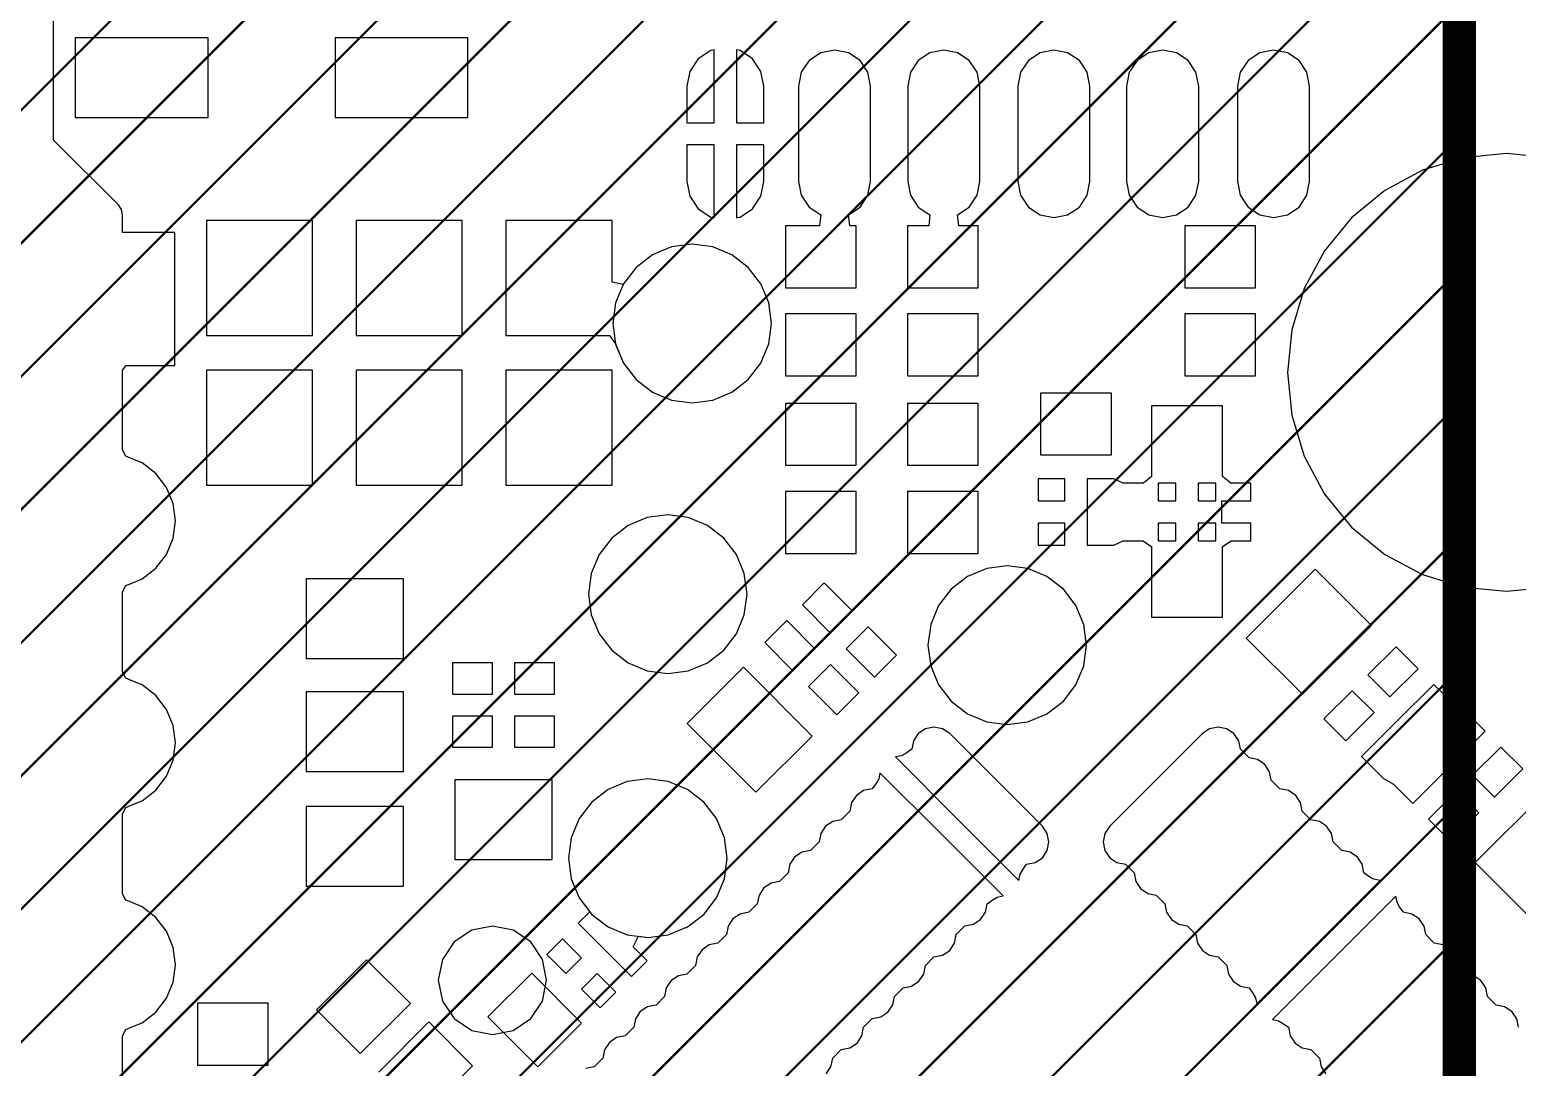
# Model space of a CAD drawing. Extents: x 215 to 281, y 31 to 138.
# Drawn here: x 225.59 to 242.62, y 62.15 to 74.03 of the extents above; entities that cross this region are included whole.
import ezdxf

# ---------------------------------------------------------------- set-up
doc = ezdxf.new("R2010")
doc.units = 0
doc.layers.add('CONNECTLAYER', color=7, linetype='CONTINUOUS')
doc.layers.add('MECHANICAL16', color=56, linetype='CONTINUOUS')

msp = doc.modelspace()

# ---------------------------------------------------------------- linework, layer by layer
at = {"layer": 'CONNECTLAYER'}
for p, q in [((225.862, 72.762), (225.862, 78.005)), ((225.862, 72.762), (225.862, 78.005)), ((225.862, 72.762), (225.862, 78.005)), ((227.631, 73.932), (226.111, 73.932)), ((226.111, 73.932), (226.111, 73.021)), ((227.631, 73.021), (227.631, 73.932)), ((230.605, 73.932), (229.084, 73.932)), ((229.084, 73.932), (229.084, 73.021)), ((230.605, 73.021), (230.605, 73.932)), ((233.384, 73.787), (233.241, 73.692)), ((233.425, 73.796), (233.384, 73.787)), ((233.425, 72.962), (233.425, 73.796)), ((233.721, 73.787), (233.679, 73.796)), ((233.679, 73.796), (233.679, 72.962)), ((233.863, 73.692), (233.721, 73.787)), ((234.644, 73.762), (234.51, 73.673)), ((234.802, 73.793), (234.644, 73.762)), ((234.96, 73.762), (234.802, 73.793)), ((235.094, 73.673), (234.96, 73.762)), ((235.894, 73.762), (235.76, 73.673)), ((236.052, 73.793), (235.894, 73.762)), ((236.21, 73.762), (236.052, 73.793)), ((236.344, 73.673), (236.21, 73.762)), ((237.154, 73.762), (237.02, 73.673)), ((237.312, 73.793), (237.154, 73.762)), ((237.47, 73.762), (237.312, 73.793)), ((237.604, 73.673), (237.47, 73.762)), ((238.399, 73.762), (238.265, 73.673)), ((238.557, 73.793), (238.399, 73.762)), ((238.715, 73.762), (238.557, 73.793)), ((238.849, 73.673), (238.715, 73.762)), ((239.669, 73.762), (239.535, 73.673)), ((239.827, 73.793), (239.669, 73.762)), ((239.985, 73.762), (239.827, 73.793)), ((240.119, 73.673), (239.985, 73.762)), ((233.241, 73.692), (233.145, 73.549)), ((233.959, 73.549), (233.863, 73.692)), ((234.51, 73.673), (234.421, 73.539)), ((235.183, 73.539), (235.094, 73.673)), ((235.76, 73.673), (235.671, 73.539)), ((236.433, 73.539), (236.344, 73.673)), ((237.02, 73.673), (236.931, 73.539)), ((237.693, 73.539), (237.604, 73.673)), ((238.265, 73.673), (238.175, 73.539)), ((238.938, 73.539), (238.849, 73.673)), ((239.535, 73.673), (239.445, 73.539)), ((240.208, 73.539), (240.119, 73.673)), ((233.145, 73.549), (233.112, 73.381)), ((233.992, 73.381), (233.959, 73.549)), ((234.421, 73.539), (234.389, 73.381)), ((235.215, 73.381), (235.183, 73.539)), ((235.671, 73.539), (235.639, 73.381)), ((236.465, 73.381), (236.433, 73.539)), ((236.931, 73.539), (236.899, 73.381)), ((237.725, 73.381), (237.693, 73.539)), ((238.175, 73.539), (238.144, 73.381)), ((238.97, 73.381), (238.938, 73.539)), ((239.445, 73.539), (239.414, 73.381)), ((240.24, 73.381), (240.208, 73.539)), ((233.112, 73.381), (233.112, 72.962)), ((233.992, 72.962), (233.992, 73.381)), ((234.389, 73.381), (234.389, 72.289)), ((235.215, 72.289), (235.215, 73.381)), ((235.639, 73.381), (235.639, 72.289)), ((236.465, 72.289), (236.465, 73.381)), ((236.899, 73.381), (236.899, 72.289)), ((237.725, 72.289), (237.725, 73.381)), ((238.144, 73.381), (238.144, 72.289)), ((238.97, 72.289), (238.97, 73.381)), ((239.414, 73.381), (239.414, 72.289)), ((240.24, 72.289), (240.24, 73.381)), ((226.111, 73.021), (227.631, 73.021)), ((229.084, 73.021), (230.605, 73.021)), ((233.112, 72.962), (233.425, 72.962)), ((233.679, 72.962), (233.992, 72.962)), ((226.604, 72.021), (225.862, 72.762)), ((226.604, 72.021), (225.862, 72.762)), ((226.604, 72.021), (225.862, 72.762)), ((233.425, 72.708), (233.112, 72.708)), ((233.112, 72.708), (233.112, 72.289)), ((233.425, 71.874), (233.425, 72.708)), ((233.992, 72.708), (233.679, 72.708)), ((233.679, 72.708), (233.679, 71.874)), ((233.992, 72.289), (233.992, 72.708)), ((242.003, 72.561), (241.533, 72.419)), ((242.003, 72.561), (241.533, 72.419)), ((242.003, 72.561), (241.533, 72.419)), ((242.492, 72.609), (242.003, 72.561)), ((242.492, 72.609), (242.003, 72.561)), ((242.492, 72.609), (242.003, 72.561)), ((242.981, 72.561), (242.492, 72.609)), ((242.981, 72.561), (242.492, 72.609)), ((242.981, 72.561), (242.492, 72.609)), ((241.533, 72.419), (241.1, 72.187)), ((241.533, 72.419), (241.1, 72.187)), ((241.533, 72.419), (241.1, 72.187)), ((233.112, 72.289), (233.145, 72.12)), ((233.959, 72.12), (233.992, 72.289)), ((234.389, 72.289), (234.421, 72.131)), ((235.183, 72.131), (235.215, 72.289)), ((235.639, 72.289), (235.671, 72.131)), ((236.433, 72.131), (236.465, 72.289)), ((236.899, 72.289), (236.931, 72.131)), ((237.693, 72.131), (237.725, 72.289)), ((238.144, 72.289), (238.175, 72.131)), ((238.938, 72.131), (238.97, 72.289)), ((239.414, 72.289), (239.445, 72.131)), ((240.208, 72.131), (240.24, 72.289)), ((233.145, 72.12), (233.241, 71.977)), ((233.863, 71.977), (233.959, 72.12)), ((234.421, 72.131), (234.51, 71.997)), ((235.094, 71.997), (235.183, 72.131)), ((235.671, 72.131), (235.76, 71.997)), ((236.344, 71.997), (236.433, 72.131)), ((236.931, 72.131), (237.02, 71.997)), ((237.604, 71.997), (237.693, 72.131)), ((238.175, 72.131), (238.265, 71.997)), ((238.849, 71.997), (238.938, 72.131)), ((239.445, 72.131), (239.535, 71.997)), ((240.119, 71.997), (240.208, 72.131)), ((241.1, 72.187), (240.72, 71.875)), ((241.1, 72.187), (240.72, 71.875)), ((241.1, 72.187), (240.72, 71.875)), ((226.638, 71.97), (226.604, 72.021)), ((226.638, 71.97), (226.604, 72.021)), ((226.638, 71.97), (226.604, 72.021)), ((226.65, 71.909), (226.638, 71.97)), ((226.65, 71.909), (226.638, 71.97)), ((226.65, 71.909), (226.638, 71.97)), ((226.65, 71.704), (226.65, 71.909)), ((226.65, 71.704), (226.65, 71.909)), ((226.65, 71.704), (226.65, 71.909)), ((233.241, 71.977), (233.384, 71.882)), ((233.384, 71.882), (233.425, 71.874)), ((233.679, 71.874), (233.721, 71.882)), ((233.721, 71.882), (233.863, 71.977)), ((234.51, 71.997), (234.644, 71.907)), ((234.644, 71.907), (234.63, 71.781)), ((234.96, 71.907), (235.094, 71.997)), ((234.975, 71.781), (234.96, 71.907)), ((235.76, 71.997), (235.894, 71.907)), ((235.894, 71.907), (235.88, 71.781)), ((236.21, 71.907), (236.344, 71.997)), ((236.225, 71.781), (236.21, 71.907)), ((237.02, 71.997), (237.154, 71.907)), ((237.154, 71.907), (237.312, 71.876)), ((237.312, 71.876), (237.47, 71.907)), ((237.47, 71.907), (237.604, 71.997)), ((238.265, 71.997), (238.399, 71.907)), ((238.399, 71.907), (238.557, 71.876)), ((238.557, 71.876), (238.715, 71.907)), ((238.715, 71.907), (238.849, 71.997)), ((239.535, 71.997), (239.669, 71.907)), ((239.669, 71.907), (239.827, 71.876)), ((239.827, 71.876), (239.985, 71.907)), ((239.985, 71.907), (240.119, 71.997)), ((240.72, 71.875), (240.409, 71.496)), ((240.72, 71.875), (240.409, 71.496)), ((240.72, 71.875), (240.409, 71.496)), ((227.251, 71.704), (226.65, 71.704)), ((227.251, 71.704), (226.65, 71.704)), ((227.251, 71.704), (226.65, 71.704)), ((227.251, 70.184), (227.251, 71.704)), ((227.251, 70.184), (227.251, 71.704)), ((227.251, 70.184), (227.251, 71.704)), ((228.827, 71.843), (227.611, 71.843)), ((227.611, 71.843), (227.611, 70.526)), ((228.827, 70.526), (228.827, 71.843)), ((230.541, 71.843), (229.325, 71.843)), ((229.325, 71.843), (229.325, 70.526)), ((230.541, 70.526), (230.541, 71.843)), ((232.256, 71.843), (231.04, 71.843)), ((231.04, 71.843), (231.04, 70.526)), ((232.256, 71.137), (232.256, 71.843)), ((234.63, 71.781), (234.24, 71.781)), ((234.24, 71.781), (234.24, 71.073)), ((235.05, 71.781), (234.975, 71.781)), ((235.05, 71.073), (235.05, 71.781)), ((235.88, 71.781), (235.637, 71.781)), ((235.637, 71.781), (235.637, 71.073)), ((236.447, 71.781), (236.225, 71.781)), ((236.447, 71.073), (236.447, 71.781)), ((239.622, 71.781), (238.812, 71.781)), ((238.812, 71.781), (238.812, 71.073)), ((239.622, 71.073), (239.622, 71.781)), ((232.937, 71.541), (232.718, 71.451)), ((232.937, 71.541), (232.718, 71.451)), ((232.937, 71.541), (232.718, 71.451)), ((233.172, 71.572), (232.937, 71.541)), ((233.172, 71.572), (232.937, 71.541)), ((233.172, 71.572), (232.937, 71.541)), ((233.407, 71.541), (233.172, 71.572)), ((233.407, 71.541), (233.172, 71.572)), ((233.407, 71.541), (233.172, 71.572)), ((233.626, 71.451), (233.407, 71.541)), ((233.626, 71.451), (233.407, 71.541)), ((233.626, 71.451), (233.407, 71.541)), ((232.718, 71.451), (232.53, 71.306)), ((232.718, 71.451), (232.53, 71.306)), ((232.718, 71.451), (232.53, 71.306)), ((233.814, 71.306), (233.626, 71.451)), ((233.814, 71.306), (233.626, 71.451)), ((233.814, 71.306), (233.626, 71.451)), ((240.409, 71.496), (240.177, 71.063)), ((240.409, 71.496), (240.177, 71.063)), ((240.409, 71.496), (240.177, 71.063)), ((232.53, 71.306), (232.386, 71.118)), ((232.53, 71.306), (232.386, 71.118)), ((232.53, 71.306), (232.386, 71.118)), ((233.958, 71.118), (233.814, 71.306)), ((233.958, 71.118), (233.814, 71.306)), ((233.958, 71.118), (233.814, 71.306)), ((232.383, 71.112), (232.256, 71.137)), ((232.386, 71.118), (232.295, 70.9)), ((232.386, 71.118), (232.295, 70.9)), ((232.386, 71.118), (232.383, 71.112)), ((234.049, 70.9), (233.958, 71.118)), ((234.049, 70.9), (233.958, 71.118)), ((234.049, 70.9), (233.958, 71.118)), ((234.24, 71.073), (235.05, 71.073)), ((235.637, 71.073), (236.447, 71.073)), ((238.812, 71.073), (239.622, 71.073)), ((240.177, 71.063), (240.035, 70.593)), ((240.177, 71.063), (240.035, 70.593)), ((240.177, 71.063), (240.035, 70.593)), ((232.295, 70.9), (232.264, 70.665)), ((232.295, 70.9), (232.264, 70.665)), ((234.08, 70.665), (234.049, 70.9)), ((234.08, 70.665), (234.049, 70.9)), ((234.08, 70.665), (234.049, 70.9)), ((232.264, 70.665), (232.295, 70.43)), ((232.264, 70.665), (232.295, 70.43)), ((234.049, 70.43), (234.08, 70.665)), ((234.049, 70.43), (234.08, 70.665)), ((234.049, 70.43), (234.08, 70.665)), ((235.05, 70.773), (234.24, 70.773)), ((234.24, 70.773), (234.24, 70.065)), ((235.05, 70.065), (235.05, 70.773)), ((236.447, 70.773), (235.637, 70.773)), ((235.637, 70.773), (235.637, 70.065)), ((236.447, 70.065), (236.447, 70.773)), ((239.622, 70.773), (238.812, 70.773)), ((238.812, 70.773), (238.812, 70.065)), ((239.622, 70.065), (239.622, 70.773)), ((227.611, 70.526), (228.827, 70.526)), ((229.325, 70.526), (230.541, 70.526)), ((231.04, 70.526), (232.225, 70.526)), ((232.225, 70.526), (232.295, 70.43)), ((240.035, 70.593), (239.987, 70.104)), ((240.035, 70.593), (239.987, 70.104)), ((240.035, 70.593), (239.987, 70.104)), ((232.295, 70.43), (232.386, 70.211)), ((232.295, 70.43), (232.386, 70.211)), ((232.295, 70.43), (232.3, 70.417)), ((232.3, 70.417), (232.386, 70.211)), ((233.958, 70.211), (234.049, 70.43)), ((233.958, 70.211), (234.049, 70.43)), ((233.958, 70.211), (234.049, 70.43)), ((226.65, 70.131), (226.693, 70.184)), ((226.65, 70.131), (226.693, 70.184)), ((226.65, 70.131), (226.693, 70.184)), ((226.693, 70.184), (227.251, 70.184)), ((226.693, 70.184), (227.251, 70.184)), ((226.693, 70.184), (227.251, 70.184)), ((232.386, 70.211), (232.53, 70.023)), ((232.386, 70.211), (232.53, 70.023)), ((232.386, 70.211), (232.53, 70.023)), ((233.814, 70.023), (233.958, 70.211)), ((233.814, 70.023), (233.958, 70.211)), ((233.814, 70.023), (233.958, 70.211)), ((226.65, 69.217), (226.65, 70.131)), ((226.65, 69.217), (226.65, 70.131)), ((226.65, 69.217), (226.65, 70.131)), ((228.827, 70.13), (227.611, 70.13)), ((227.611, 70.13), (227.611, 68.812)), ((228.827, 68.812), (228.827, 70.13)), ((230.541, 70.13), (229.325, 70.13)), ((229.325, 70.13), (229.325, 68.812)), ((230.541, 68.812), (230.541, 70.13)), ((232.256, 70.13), (231.04, 70.13)), ((231.04, 70.13), (231.04, 68.812)), ((232.256, 68.812), (232.256, 70.13)), ((232.53, 70.023), (232.718, 69.878)), ((232.53, 70.023), (232.718, 69.878)), ((232.53, 70.023), (232.718, 69.878)), ((233.626, 69.878), (233.814, 70.023)), ((233.626, 69.878), (233.814, 70.023)), ((233.626, 69.878), (233.814, 70.023)), ((234.24, 70.065), (235.05, 70.065)), ((235.637, 70.065), (236.447, 70.065)), ((238.812, 70.065), (239.622, 70.065)), ((239.987, 70.104), (240.035, 69.615)), ((239.987, 70.104), (240.035, 69.615)), ((239.987, 70.104), (240.035, 69.615)), ((232.718, 69.878), (232.937, 69.788)), ((232.718, 69.878), (232.937, 69.788)), ((232.718, 69.878), (232.937, 69.788)), ((233.407, 69.788), (233.626, 69.878)), ((233.407, 69.788), (233.626, 69.878)), ((233.407, 69.788), (233.626, 69.878)), ((237.971, 69.868), (237.161, 69.868)), ((237.161, 69.868), (237.161, 69.16)), ((237.971, 69.16), (237.971, 69.868)), ((232.937, 69.788), (233.172, 69.757)), ((232.937, 69.788), (233.172, 69.757)), ((232.937, 69.788), (233.172, 69.757)), ((233.172, 69.757), (233.407, 69.788)), ((233.172, 69.757), (233.407, 69.788)), ((233.172, 69.757), (233.407, 69.788)), ((235.05, 69.749), (234.24, 69.749)), ((234.24, 69.749), (234.24, 69.041)), ((235.05, 69.041), (235.05, 69.749)), ((236.447, 69.749), (235.637, 69.749)), ((235.637, 69.749), (235.637, 69.041)), ((236.447, 69.041), (236.447, 69.749)), ((239.241, 69.723), (238.431, 69.723)), ((238.431, 69.723), (238.431, 68.963)), ((239.241, 68.963), (239.241, 69.723)), ((240.035, 69.615), (240.177, 69.145)), ((240.035, 69.615), (240.177, 69.145)), ((240.035, 69.615), (240.177, 69.145)), ((226.69, 69.144), (226.65, 69.217)), ((226.69, 69.144), (226.65, 69.217)), ((226.69, 69.144), (226.65, 69.217)), ((226.75, 69.119), (226.69, 69.144)), ((226.75, 69.119), (226.69, 69.144)), ((226.75, 69.119), (226.69, 69.144)), ((237.161, 69.16), (237.971, 69.16)), ((240.177, 69.145), (240.409, 68.712)), ((240.177, 69.145), (240.409, 68.712)), ((240.177, 69.145), (240.409, 68.712)), ((226.875, 69.068), (226.75, 69.119)), ((226.875, 69.068), (226.75, 69.119)), ((226.875, 69.068), (226.75, 69.119)), ((227.034, 68.946), (226.875, 69.068)), ((227.034, 68.946), (226.875, 69.068)), ((227.034, 68.946), (226.875, 69.068)), ((234.24, 69.041), (235.05, 69.041)), ((235.637, 69.041), (236.447, 69.041)), ((238.431, 68.963), (238.431, 68.914)), ((239.241, 68.914), (239.241, 68.963)), ((227.155, 68.787), (227.034, 68.946)), ((227.155, 68.787), (227.034, 68.946)), ((227.155, 68.787), (227.034, 68.946)), ((227.611, 68.812), (228.827, 68.812)), ((229.325, 68.812), (230.541, 68.812)), ((231.04, 68.812), (232.256, 68.812)), ((237.439, 68.887), (237.134, 68.887)), ((237.134, 68.887), (237.134, 68.633)), ((237.439, 68.633), (237.439, 68.887)), ((237.994, 68.887), (237.693, 68.887)), ((237.693, 68.887), (237.693, 68.506)), ((237.998, 68.887), (237.994, 68.887)), ((238.104, 68.836), (237.998, 68.887)), ((238.125, 68.836), (238.104, 68.836)), ((238.337, 68.836), (238.125, 68.836)), ((238.431, 68.914), (238.337, 68.836)), ((238.709, 68.836), (238.506, 68.836)), ((238.506, 68.836), (238.506, 68.633)), ((238.709, 68.836), (238.506, 68.836)), ((238.506, 68.836), (238.506, 68.633)), ((238.709, 68.633), (238.709, 68.836)), ((238.709, 68.633), (238.709, 68.836)), ((239.166, 68.836), (238.963, 68.836)), ((238.963, 68.836), (238.963, 68.633)), ((239.166, 68.836), (238.963, 68.836)), ((238.963, 68.836), (238.963, 68.633)), ((239.166, 68.633), (239.166, 68.836)), ((239.166, 68.633), (239.166, 68.836)), ((239.336, 68.836), (239.241, 68.914)), ((239.566, 68.836), (239.336, 68.836)), ((239.566, 68.633), (239.566, 68.836)), ((227.232, 68.602), (227.155, 68.787)), ((227.232, 68.602), (227.155, 68.787)), ((227.232, 68.602), (227.155, 68.787)), ((235.05, 68.741), (234.24, 68.741)), ((234.24, 68.741), (234.24, 68.033)), ((235.05, 68.033), (235.05, 68.741)), ((236.447, 68.741), (235.637, 68.741)), ((235.637, 68.741), (235.637, 68.033)), ((236.447, 68.033), (236.447, 68.741)), ((237.134, 68.633), (237.439, 68.633)), ((238.506, 68.633), (238.709, 68.633)), ((238.506, 68.633), (238.709, 68.633)), ((238.963, 68.633), (239.166, 68.633)), ((238.963, 68.633), (239.166, 68.633)), ((239.236, 68.379), (239.236, 68.633)), ((239.236, 68.633), (239.566, 68.633)), ((240.409, 68.712), (240.72, 68.333)), ((240.409, 68.712), (240.72, 68.333)), ((240.409, 68.712), (240.72, 68.333)), ((227.258, 68.404), (227.232, 68.602)), ((227.258, 68.404), (227.232, 68.602)), ((227.258, 68.404), (227.232, 68.602)), ((232.893, 68.474), (232.658, 68.443)), ((232.893, 68.474), (232.658, 68.443)), ((232.893, 68.474), (232.658, 68.443)), ((233.128, 68.443), (232.893, 68.474)), ((233.128, 68.443), (232.893, 68.474)), ((233.128, 68.443), (232.893, 68.474)), ((237.693, 68.506), (237.693, 68.125)), ((227.232, 68.206), (227.258, 68.404)), ((227.232, 68.206), (227.258, 68.404)), ((227.232, 68.206), (227.258, 68.404)), ((232.439, 68.352), (232.251, 68.208)), ((232.439, 68.352), (232.251, 68.208)), ((232.439, 68.352), (232.251, 68.208)), ((232.658, 68.443), (232.439, 68.352)), ((232.658, 68.443), (232.439, 68.352)), ((232.658, 68.443), (232.439, 68.352)), ((233.346, 68.352), (233.128, 68.443)), ((233.346, 68.352), (233.128, 68.443)), ((233.346, 68.352), (233.128, 68.443)), ((233.534, 68.208), (233.346, 68.352)), ((233.534, 68.208), (233.346, 68.352)), ((233.534, 68.208), (233.346, 68.352)), ((237.439, 68.379), (237.134, 68.379)), ((237.134, 68.379), (237.134, 68.125)), ((237.439, 68.125), (237.439, 68.379)), ((238.709, 68.379), (238.506, 68.379)), ((238.506, 68.379), (238.506, 68.175)), ((238.709, 68.379), (238.506, 68.379)), ((238.506, 68.379), (238.506, 68.175)), ((238.709, 68.175), (238.709, 68.379)), ((238.709, 68.175), (238.709, 68.379)), ((239.166, 68.379), (238.963, 68.379)), ((238.963, 68.379), (238.963, 68.175)), ((239.166, 68.379), (238.963, 68.379)), ((238.963, 68.379), (238.963, 68.175)), ((239.166, 68.175), (239.166, 68.379)), ((239.166, 68.175), (239.166, 68.379)), ((239.566, 68.379), (239.236, 68.379)), ((239.566, 68.175), (239.566, 68.379)), ((240.72, 68.333), (241.1, 68.021)), ((240.72, 68.333), (241.1, 68.021)), ((240.72, 68.333), (241.1, 68.021)), ((227.155, 68.021), (227.232, 68.206)), ((227.155, 68.021), (227.232, 68.206)), ((227.155, 68.021), (227.232, 68.206)), ((232.251, 68.208), (232.106, 68.02)), ((232.251, 68.208), (232.106, 68.02)), ((232.251, 68.208), (232.106, 68.02)), ((233.679, 68.02), (233.534, 68.208)), ((233.679, 68.02), (233.534, 68.208)), ((233.679, 68.02), (233.534, 68.208)), ((237.134, 68.125), (237.439, 68.125)), ((237.693, 68.125), (237.994, 68.125)), ((237.994, 68.125), (237.998, 68.125)), ((237.998, 68.125), (238.104, 68.175)), ((238.104, 68.175), (238.125, 68.175)), ((238.125, 68.175), (238.331, 68.175)), ((238.331, 68.175), (238.431, 68.11)), ((238.431, 68.11), (238.431, 68.048)), ((238.506, 68.175), (238.709, 68.175)), ((238.506, 68.175), (238.709, 68.175)), ((238.963, 68.175), (239.166, 68.175)), ((238.963, 68.175), (239.166, 68.175)), ((239.241, 68.11), (239.341, 68.175)), ((239.241, 68.048), (239.241, 68.11)), ((239.341, 68.175), (239.566, 68.175)), ((227.034, 67.862), (227.155, 68.021)), ((227.034, 67.862), (227.155, 68.021)), ((227.034, 67.862), (227.155, 68.021)), ((232.106, 68.02), (232.016, 67.801)), ((232.106, 68.02), (232.016, 67.801)), ((232.106, 68.02), (232.016, 67.801)), ((233.769, 67.801), (233.679, 68.02)), ((233.769, 67.801), (233.679, 68.02)), ((233.769, 67.801), (233.679, 68.02)), ((234.24, 68.033), (235.05, 68.033)), ((235.637, 68.033), (236.447, 68.033)), ((238.431, 68.048), (238.431, 67.301)), ((239.241, 67.301), (239.241, 68.048)), ((241.1, 68.021), (241.533, 67.789)), ((241.1, 68.021), (241.533, 67.789)), ((241.1, 68.021), (241.533, 67.789)), ((226.875, 67.74), (227.034, 67.862)), ((226.875, 67.74), (227.034, 67.862)), ((226.875, 67.74), (227.034, 67.862)), ((232.016, 67.801), (231.985, 67.566)), ((232.016, 67.801), (231.985, 67.566)), ((232.016, 67.801), (231.985, 67.566)), ((233.8, 67.566), (233.769, 67.801)), ((233.8, 67.566), (233.769, 67.801)), ((233.8, 67.566), (233.769, 67.801)), ((236.325, 67.768), (236.137, 67.623)), ((236.325, 67.768), (236.137, 67.623)), ((236.325, 67.768), (236.137, 67.623)), ((236.544, 67.858), (236.325, 67.768)), ((236.544, 67.858), (236.325, 67.768)), ((236.544, 67.858), (236.325, 67.768)), ((236.779, 67.889), (236.544, 67.858)), ((236.779, 67.889), (236.544, 67.858)), ((236.779, 67.889), (236.544, 67.858)), ((237.014, 67.858), (236.779, 67.889)), ((237.014, 67.858), (236.779, 67.889)), ((237.014, 67.858), (236.779, 67.889)), ((237.233, 67.768), (237.014, 67.858)), ((237.233, 67.768), (237.014, 67.858)), ((237.233, 67.768), (237.014, 67.858)), ((237.421, 67.623), (237.233, 67.768)), ((237.421, 67.623), (237.233, 67.768)), ((237.421, 67.623), (237.233, 67.768)), ((240.302, 67.852), (239.514, 67.064)), ((240.947, 67.208), (240.302, 67.852)), ((241.533, 67.789), (242.003, 67.647)), ((241.533, 67.789), (242.003, 67.647)), ((241.533, 67.789), (242.003, 67.647)), ((226.65, 67.591), (226.69, 67.664)), ((226.65, 67.591), (226.69, 67.664)), ((226.65, 67.591), (226.69, 67.664)), ((226.69, 67.664), (226.75, 67.689)), ((226.69, 67.664), (226.75, 67.689)), ((226.69, 67.664), (226.75, 67.689)), ((226.75, 67.689), (226.875, 67.74)), ((226.75, 67.689), (226.875, 67.74)), ((226.75, 67.689), (226.875, 67.74)), ((229.868, 67.742), (228.754, 67.742)), ((228.754, 67.742), (228.754, 66.831)), ((229.868, 66.831), (229.868, 67.742)), ((234.684, 67.695), (234.433, 67.443)), ((235.008, 67.372), (234.684, 67.695)), ((236.137, 67.623), (235.993, 67.435)), ((236.137, 67.623), (235.993, 67.435)), ((236.137, 67.623), (235.993, 67.435)), ((237.565, 67.435), (237.421, 67.623)), ((237.565, 67.435), (237.421, 67.623)), ((237.565, 67.435), (237.421, 67.623)), ((242.003, 67.647), (242.492, 67.599)), ((242.003, 67.647), (242.492, 67.599)), ((242.003, 67.647), (242.492, 67.599)), ((242.492, 67.599), (242.981, 67.647)), ((242.492, 67.599), (242.981, 67.647)), ((242.492, 67.599), (242.981, 67.647)), ((226.65, 66.677), (226.65, 67.591)), ((226.65, 66.677), (226.65, 67.591)), ((226.65, 66.677), (226.65, 67.591)), ((231.985, 67.566), (232.016, 67.331)), ((231.985, 67.566), (232.016, 67.331)), ((231.985, 67.566), (232.016, 67.331)), ((233.769, 67.331), (233.8, 67.566)), ((233.769, 67.331), (233.8, 67.566)), ((233.769, 67.331), (233.8, 67.566)), ((234.433, 67.443), (234.756, 67.12)), ((235.993, 67.435), (235.902, 67.217)), ((235.993, 67.435), (235.902, 67.217)), ((235.993, 67.435), (235.902, 67.217)), ((237.656, 67.217), (237.565, 67.435)), ((237.656, 67.217), (237.565, 67.435)), ((237.656, 67.217), (237.565, 67.435)), ((232.016, 67.331), (232.106, 67.112)), ((232.016, 67.331), (232.106, 67.112)), ((232.016, 67.331), (232.106, 67.112)), ((233.679, 67.112), (233.769, 67.331)), ((233.679, 67.112), (233.769, 67.331)), ((233.679, 67.112), (233.769, 67.331)), ((234.254, 67.264), (234.002, 67.012)), ((234.577, 66.941), (234.254, 67.264)), ((234.756, 67.12), (235.008, 67.372)), ((238.431, 67.301), (239.241, 67.301)), ((232.106, 67.112), (232.251, 66.924)), ((232.106, 67.112), (232.251, 66.924)), ((232.106, 67.112), (232.251, 66.924)), ((233.534, 66.924), (233.679, 67.112)), ((233.534, 66.924), (233.679, 67.112)), ((233.534, 66.924), (233.679, 67.112)), ((235.187, 67.192), (234.936, 66.941)), ((235.511, 66.869), (235.187, 67.192)), ((235.902, 67.217), (235.871, 66.982)), ((235.902, 67.217), (235.871, 66.982)), ((235.902, 67.217), (235.871, 66.982)), ((237.687, 66.982), (237.656, 67.217)), ((237.687, 66.982), (237.656, 67.217)), ((237.687, 66.982), (237.656, 67.217)), ((240.159, 66.42), (240.947, 67.208)), ((232.251, 66.924), (232.439, 66.78)), ((232.251, 66.924), (232.439, 66.78)), ((232.251, 66.924), (232.439, 66.78)), ((233.346, 66.78), (233.534, 66.924)), ((233.346, 66.78), (233.534, 66.924)), ((233.346, 66.78), (233.534, 66.924)), ((234.002, 67.012), (234.325, 66.689)), ((234.325, 66.689), (234.577, 66.941)), ((234.936, 66.941), (235.259, 66.617)), ((235.871, 66.982), (235.902, 66.747)), ((235.871, 66.982), (235.902, 66.747)), ((235.871, 66.982), (235.902, 66.747)), ((237.656, 66.747), (237.687, 66.982)), ((237.656, 66.747), (237.687, 66.982)), ((237.656, 66.747), (237.687, 66.982)), ((239.514, 67.064), (240.159, 66.42)), ((241.229, 66.964), (240.906, 66.641)), ((241.481, 66.713), (241.229, 66.964)), ((228.754, 66.831), (229.868, 66.831)), ((230.886, 66.778), (230.429, 66.778)), ((230.429, 66.778), (230.429, 66.423)), ((230.886, 66.423), (230.886, 66.778)), ((231.597, 66.778), (231.14, 66.778)), ((231.14, 66.778), (231.14, 66.423)), ((231.597, 66.423), (231.597, 66.778)), ((232.439, 66.78), (232.658, 66.689)), ((232.439, 66.78), (232.658, 66.689)), ((232.439, 66.78), (232.658, 66.689)), ((233.128, 66.689), (233.346, 66.78)), ((233.128, 66.689), (233.346, 66.78)), ((233.128, 66.689), (233.346, 66.78)), ((234.757, 66.761), (234.505, 66.51)), ((235.08, 66.438), (234.757, 66.761)), ((235.259, 66.617), (235.511, 66.869)), ((235.902, 66.747), (235.993, 66.528)), ((235.902, 66.747), (235.993, 66.528)), ((235.902, 66.747), (235.993, 66.528)), ((237.565, 66.528), (237.656, 66.747)), ((237.565, 66.528), (237.656, 66.747)), ((237.565, 66.528), (237.656, 66.747)), ((226.69, 66.604), (226.65, 66.677)), ((226.69, 66.604), (226.65, 66.677)), ((226.69, 66.604), (226.65, 66.677)), ((226.75, 66.579), (226.69, 66.604)), ((226.75, 66.579), (226.69, 66.604)), ((226.75, 66.579), (226.69, 66.604)), ((226.875, 66.528), (226.75, 66.579)), ((226.875, 66.528), (226.75, 66.579)), ((226.875, 66.528), (226.75, 66.579)), ((232.658, 66.689), (232.893, 66.658)), ((232.658, 66.689), (232.893, 66.658)), ((232.658, 66.689), (232.893, 66.658)), ((232.893, 66.658), (233.128, 66.689)), ((232.893, 66.658), (233.128, 66.689)), ((232.893, 66.658), (233.128, 66.689)), ((233.758, 66.73), (233.114, 66.086)), ((234.546, 65.942), (233.758, 66.73)), ((240.906, 66.641), (241.157, 66.39)), ((241.157, 66.39), (241.481, 66.713)), ((227.034, 66.406), (226.875, 66.528)), ((227.034, 66.406), (226.875, 66.528)), ((227.034, 66.406), (226.875, 66.528)), ((227.155, 66.247), (227.034, 66.406)), ((227.155, 66.247), (227.034, 66.406)), ((227.155, 66.247), (227.034, 66.406)), ((229.868, 66.447), (228.754, 66.447)), ((228.754, 66.447), (228.754, 65.535)), ((229.868, 65.535), (229.868, 66.447)), ((230.429, 66.423), (230.886, 66.423)), ((231.14, 66.423), (231.597, 66.423)), ((234.505, 66.51), (234.828, 66.186)), ((234.828, 66.186), (235.08, 66.438)), ((235.993, 66.528), (236.137, 66.34)), ((235.993, 66.528), (236.137, 66.34)), ((235.993, 66.528), (236.137, 66.34)), ((237.421, 66.34), (237.565, 66.528)), ((237.421, 66.34), (237.565, 66.528)), ((237.421, 66.34), (237.565, 66.528)), ((240.726, 66.461), (240.403, 66.138)), ((240.978, 66.21), (240.726, 66.461)), ((241.66, 66.533), (241.247, 66.12)), ((241.882, 66.312), (241.66, 66.533)), ((227.232, 66.062), (227.155, 66.247)), ((227.232, 66.062), (227.155, 66.247)), ((227.232, 66.062), (227.155, 66.247)), ((236.137, 66.34), (236.325, 66.195)), ((236.137, 66.34), (236.325, 66.195)), ((236.137, 66.34), (236.325, 66.195)), ((237.233, 66.195), (237.421, 66.34)), ((237.233, 66.195), (237.421, 66.34)), ((237.233, 66.195), (237.421, 66.34)), ((241.892, 66.301), (241.882, 66.312)), ((241.997, 66.247), (241.892, 66.301)), ((242.016, 66.228), (241.997, 66.247)), ((230.886, 66.169), (230.429, 66.169)), ((230.429, 66.169), (230.429, 65.813)), ((230.886, 65.813), (230.886, 66.169)), ((231.597, 66.169), (231.14, 66.169)), ((231.14, 66.169), (231.14, 65.813)), ((231.597, 65.813), (231.597, 66.169)), ((233.114, 66.086), (233.902, 65.298)), ((236.325, 66.195), (236.544, 66.105)), ((236.325, 66.195), (236.544, 66.105)), ((236.325, 66.195), (236.544, 66.105)), ((236.544, 66.105), (236.779, 66.074)), ((236.544, 66.105), (236.779, 66.074)), ((236.544, 66.105), (236.779, 66.074)), ((236.779, 66.074), (237.014, 66.105)), ((236.779, 66.074), (237.014, 66.105)), ((236.779, 66.074), (237.014, 66.105)), ((237.014, 66.105), (237.233, 66.195)), ((237.014, 66.105), (237.233, 66.195)), ((237.014, 66.105), (237.233, 66.195)), ((240.403, 66.138), (240.655, 65.887)), ((240.655, 65.887), (240.978, 66.21)), ((241.247, 66.12), (240.834, 65.707)), ((242.248, 65.996), (242.016, 66.228)), ((227.258, 65.864), (227.232, 66.062)), ((227.258, 65.864), (227.232, 66.062)), ((227.258, 65.864), (227.232, 66.062)), ((233.902, 65.298), (234.546, 65.942)), ((235.76, 65.97), (235.704, 65.888)), ((235.842, 66.026), (235.76, 65.97)), ((235.94, 66.045), (235.842, 66.026)), ((236.037, 66.026), (235.94, 66.045)), ((236.12, 65.97), (236.037, 66.026)), ((237.181, 64.91), (236.12, 65.97)), ((239.012, 65.97), (237.952, 64.91)), ((239.095, 66.026), (239.012, 65.97)), ((239.193, 66.045), (239.095, 66.026)), ((239.29, 66.026), (239.193, 66.045)), ((239.373, 65.97), (239.29, 66.026)), ((239.428, 65.888), (239.373, 65.97)), ((241.835, 65.582), (242.248, 65.996)), ((227.232, 65.666), (227.258, 65.864)), ((227.232, 65.666), (227.258, 65.864)), ((227.232, 65.666), (227.258, 65.864)), ((230.429, 65.813), (230.886, 65.813)), ((231.14, 65.813), (231.597, 65.813)), ((235.617, 65.741), (235.57, 65.716)), ((235.685, 65.79), (235.617, 65.741)), ((235.704, 65.888), (235.685, 65.79)), ((239.447, 65.79), (239.428, 65.888)), ((239.546, 65.692), (239.447, 65.79)), ((242.428, 65.816), (242.105, 65.493)), ((242.679, 65.565), (242.428, 65.816)), ((227.155, 65.481), (227.232, 65.666)), ((227.155, 65.481), (227.232, 65.666)), ((227.155, 65.481), (227.232, 65.666)), ((235.57, 65.716), (235.501, 65.702)), ((235.501, 65.702), (236.206, 64.996)), ((239.644, 65.672), (239.546, 65.692)), ((239.726, 65.617), (239.644, 65.672)), ((239.782, 65.534), (239.726, 65.617)), ((240.834, 65.707), (241.066, 65.475)), ((241.422, 65.169), (241.835, 65.582)), ((242.356, 65.241), (242.679, 65.565)), ((227.034, 65.322), (227.155, 65.481)), ((227.034, 65.322), (227.155, 65.481)), ((227.034, 65.322), (227.155, 65.481)), ((228.754, 65.535), (229.868, 65.535)), ((231.57, 65.441), (230.456, 65.441)), ((230.456, 65.441), (230.456, 64.53)), ((231.57, 64.53), (231.57, 65.441)), ((232.429, 65.42), (232.21, 65.329)), ((232.429, 65.42), (232.21, 65.329)), ((232.429, 65.42), (232.21, 65.329)), ((232.664, 65.451), (232.429, 65.42)), ((232.664, 65.451), (232.429, 65.42)), ((232.664, 65.451), (232.429, 65.42)), ((232.899, 65.42), (232.664, 65.451)), ((232.899, 65.42), (232.664, 65.451)), ((232.899, 65.42), (232.664, 65.451)), ((233.118, 65.329), (232.899, 65.42)), ((233.118, 65.329), (232.899, 65.42)), ((233.118, 65.329), (232.899, 65.42)), ((235.281, 65.405), (235.233, 65.338)), ((235.307, 65.453), (235.281, 65.405)), ((235.321, 65.522), (235.307, 65.453)), ((236.027, 64.817), (235.321, 65.522)), ((239.801, 65.437), (239.782, 65.534)), ((239.9, 65.338), (239.801, 65.437)), ((241.066, 65.475), (241.086, 65.456)), ((241.086, 65.456), (241.201, 65.391)), ((241.201, 65.391), (241.422, 65.169)), ((242.105, 65.493), (242.356, 65.241)), ((226.875, 65.2), (227.034, 65.322)), ((226.875, 65.2), (227.034, 65.322)), ((226.875, 65.2), (227.034, 65.322)), ((232.21, 65.329), (232.022, 65.185)), ((232.21, 65.329), (232.022, 65.185)), ((232.21, 65.329), (232.022, 65.185)), ((233.306, 65.185), (233.118, 65.329)), ((233.306, 65.185), (233.118, 65.329)), ((233.306, 65.185), (233.118, 65.329)), ((235.052, 65.263), (234.997, 65.181)), ((235.135, 65.319), (235.052, 65.263)), ((235.233, 65.338), (235.135, 65.319)), ((239.997, 65.319), (239.9, 65.338)), ((240.08, 65.263), (239.997, 65.319)), ((240.135, 65.181), (240.08, 65.263)), ((241.925, 65.313), (241.602, 64.99)), ((242.177, 65.062), (241.925, 65.313)), ((242.924, 65.282), (242.136, 64.494)), ((226.65, 65.051), (226.69, 65.124)), ((226.65, 65.051), (226.69, 65.124)), ((226.65, 65.051), (226.69, 65.124)), ((226.65, 64.137), (226.65, 65.051)), ((226.65, 64.137), (226.65, 65.051)), ((226.65, 64.137), (226.65, 65.051)), ((226.69, 65.124), (226.75, 65.149)), ((226.69, 65.124), (226.75, 65.149)), ((226.69, 65.124), (226.75, 65.149)), ((226.75, 65.149), (226.875, 65.2)), ((226.75, 65.149), (226.875, 65.2)), ((226.75, 65.149), (226.875, 65.2)), ((229.868, 65.136), (228.754, 65.136)), ((228.754, 65.136), (228.754, 64.225)), ((229.868, 64.225), (229.868, 65.136)), ((232.022, 65.185), (231.878, 64.997)), ((232.022, 65.185), (231.878, 64.997)), ((232.022, 65.185), (231.878, 64.997)), ((233.45, 64.997), (233.306, 65.185)), ((233.45, 64.997), (233.306, 65.185)), ((233.45, 64.997), (233.306, 65.185)), ((234.978, 65.083), (234.879, 64.984)), ((234.997, 65.181), (234.978, 65.083)), ((240.155, 65.083), (240.135, 65.181)), ((240.253, 64.984), (240.155, 65.083)), ((241.853, 64.738), (242.177, 65.062)), ((231.878, 64.997), (231.787, 64.778)), ((231.878, 64.997), (231.787, 64.778)), ((231.878, 64.997), (231.787, 64.778)), ((233.541, 64.778), (233.45, 64.997)), ((233.541, 64.778), (233.45, 64.997)), ((233.541, 64.778), (233.45, 64.997)), ((234.699, 64.91), (234.644, 64.827)), ((234.782, 64.965), (234.699, 64.91)), ((234.879, 64.984), (234.782, 64.965)), ((236.206, 64.996), (236.912, 64.29)), ((237.236, 64.827), (237.181, 64.91)), ((237.952, 64.91), (237.896, 64.827)), ((240.351, 64.965), (240.253, 64.984)), ((240.433, 64.91), (240.351, 64.965)), ((240.489, 64.827), (240.433, 64.91)), ((241.602, 64.99), (241.853, 64.738)), ((231.787, 64.778), (231.756, 64.543)), ((231.787, 64.778), (231.756, 64.543)), ((231.787, 64.778), (231.756, 64.543)), ((233.572, 64.543), (233.541, 64.778)), ((233.572, 64.543), (233.541, 64.778)), ((233.572, 64.543), (233.541, 64.778)), ((234.624, 64.73), (234.526, 64.631)), ((234.644, 64.827), (234.624, 64.73)), ((236.733, 64.111), (236.027, 64.817)), ((237.255, 64.73), (237.236, 64.827)), ((237.236, 64.632), (237.255, 64.73)), ((237.896, 64.827), (237.877, 64.73)), ((237.877, 64.73), (237.896, 64.632)), ((240.508, 64.73), (240.489, 64.827)), ((240.607, 64.631), (240.508, 64.73)), ((231.756, 64.543), (231.787, 64.308)), ((231.756, 64.543), (231.787, 64.308)), ((231.756, 64.543), (231.787, 64.308)), ((233.541, 64.308), (233.572, 64.543)), ((233.541, 64.308), (233.572, 64.543)), ((233.541, 64.308), (233.572, 64.543)), ((234.345, 64.556), (234.29, 64.474)), ((234.428, 64.612), (234.345, 64.556)), ((234.526, 64.631), (234.428, 64.612)), ((237.098, 64.494), (237.181, 64.549)), ((237.181, 64.549), (237.236, 64.632)), ((237.896, 64.632), (237.952, 64.549)), ((237.952, 64.549), (238.034, 64.494)), ((240.704, 64.612), (240.607, 64.631)), ((240.787, 64.556), (240.704, 64.612)), ((240.842, 64.474), (240.787, 64.556)), ((230.456, 64.53), (231.57, 64.53)), ((234.271, 64.376), (234.172, 64.277)), ((234.29, 64.474), (234.271, 64.376)), ((236.926, 64.36), (236.952, 64.407)), ((236.952, 64.407), (237, 64.475)), ((237, 64.475), (237.098, 64.494)), ((238.034, 64.494), (238.132, 64.475)), ((238.132, 64.475), (238.231, 64.376)), ((238.231, 64.376), (238.25, 64.278)), ((240.862, 64.376), (240.842, 64.474)), ((240.929, 64.327), (240.862, 64.376)), ((242.136, 64.494), (242.78, 63.85)), ((228.754, 64.225), (229.868, 64.225)), ((231.787, 64.308), (231.878, 64.089)), ((231.787, 64.308), (231.878, 64.089)), ((231.787, 64.308), (231.878, 64.089)), ((233.45, 64.089), (233.541, 64.308)), ((233.45, 64.089), (233.541, 64.308)), ((233.45, 64.089), (233.541, 64.308)), ((233.992, 64.203), (233.937, 64.12)), ((234.075, 64.258), (233.992, 64.203)), ((234.172, 64.277), (234.075, 64.258)), ((236.912, 64.29), (236.926, 64.36)), ((238.25, 64.278), (238.305, 64.196)), ((238.305, 64.196), (238.388, 64.141)), ((240.34, 63.582), (241.046, 64.288)), ((240.976, 64.302), (240.929, 64.327)), ((241.046, 64.288), (240.976, 64.302)), ((226.69, 64.064), (226.65, 64.137)), ((226.69, 64.064), (226.65, 64.137)), ((226.69, 64.064), (226.65, 64.137)), ((226.75, 64.039), (226.69, 64.064)), ((226.75, 64.039), (226.69, 64.064)), ((226.75, 64.039), (226.69, 64.064)), ((226.875, 63.988), (226.75, 64.039)), ((226.875, 63.988), (226.75, 64.039)), ((226.875, 63.988), (226.75, 64.039)), ((231.878, 64.089), (232.022, 63.901)), ((231.878, 64.089), (232.022, 63.901)), ((231.878, 64.089), (232, 63.931)), ((233.306, 63.901), (233.45, 64.089)), ((233.306, 63.901), (233.45, 64.089)), ((233.306, 63.901), (233.45, 64.089)), ((233.917, 64.022), (233.819, 63.924)), ((233.937, 64.12), (233.917, 64.022)), ((236.529, 63.925), (236.548, 64.022)), ((236.548, 64.022), (236.616, 64.071)), ((236.616, 64.071), (236.663, 64.097)), ((236.663, 64.097), (236.733, 64.111)), ((238.388, 64.141), (238.485, 64.121)), ((238.485, 64.121), (238.584, 64.022)), ((238.584, 64.022), (238.603, 63.925)), ((241.226, 64.108), (240.52, 63.402)), ((241.24, 64.039), (241.226, 64.108)), ((241.265, 63.991), (241.24, 64.039)), ((227.034, 63.866), (226.875, 63.988)), ((227.034, 63.866), (226.875, 63.988)), ((227.034, 63.866), (226.875, 63.988)), ((227.155, 63.707), (227.034, 63.866)), ((227.155, 63.707), (227.034, 63.866)), ((227.155, 63.707), (227.034, 63.866)), ((232, 63.931), (231.868, 63.799)), ((232.022, 63.901), (232.21, 63.757)), ((232.022, 63.901), (232.21, 63.757)), ((233.118, 63.757), (233.306, 63.901)), ((233.118, 63.757), (233.306, 63.901)), ((233.118, 63.757), (233.306, 63.901)), ((233.721, 63.904), (233.638, 63.849)), ((233.819, 63.924), (233.721, 63.904)), ((236.474, 63.842), (236.529, 63.925)), ((238.603, 63.925), (238.659, 63.842)), ((241.314, 63.924), (241.265, 63.991)), ((241.411, 63.904), (241.314, 63.924)), ((241.494, 63.849), (241.411, 63.904)), ((227.232, 63.522), (227.155, 63.707)), ((227.232, 63.522), (227.155, 63.707)), ((227.232, 63.522), (227.155, 63.707)), ((230.649, 63.719), (230.448, 63.585)), ((230.886, 63.766), (230.649, 63.719)), ((231.123, 63.719), (230.886, 63.766)), ((231.324, 63.585), (231.123, 63.719)), ((231.868, 63.799), (232.173, 63.494)), ((232.21, 63.757), (232.429, 63.666)), ((232.21, 63.757), (232.429, 63.666)), ((232.899, 63.666), (233.118, 63.757)), ((232.899, 63.666), (233.118, 63.757)), ((232.899, 63.666), (233.118, 63.757)), ((233.583, 63.766), (233.564, 63.669)), ((233.638, 63.849), (233.583, 63.766)), ((236.195, 63.669), (236.293, 63.768)), ((236.293, 63.768), (236.391, 63.787)), ((236.391, 63.787), (236.474, 63.842)), ((238.659, 63.842), (238.741, 63.787)), ((238.741, 63.787), (238.839, 63.768)), ((238.839, 63.768), (238.938, 63.669)), ((241.549, 63.766), (241.494, 63.849)), ((241.569, 63.669), (241.549, 63.766)), ((227.258, 63.324), (227.232, 63.522)), ((227.258, 63.324), (227.232, 63.522)), ((227.258, 63.324), (227.232, 63.522)), ((230.448, 63.585), (230.313, 63.383)), ((231.459, 63.383), (231.324, 63.585)), ((231.688, 63.619), (231.509, 63.44)), ((231.904, 63.404), (231.688, 63.619)), ((232.429, 63.666), (232.664, 63.635)), ((232.429, 63.666), (232.664, 63.635)), ((232.497, 63.529), (232.556, 63.65)), ((232.658, 63.368), (232.497, 63.529)), ((232.556, 63.65), (232.664, 63.635)), ((232.664, 63.635), (232.899, 63.666)), ((232.664, 63.635), (232.899, 63.666)), ((232.664, 63.635), (232.899, 63.666)), ((233.367, 63.551), (233.285, 63.496)), ((233.465, 63.57), (233.367, 63.551)), ((233.564, 63.669), (233.465, 63.57)), ((236.12, 63.489), (236.175, 63.571)), ((236.175, 63.571), (236.195, 63.669)), ((238.938, 63.669), (238.957, 63.571)), ((238.957, 63.571), (239.012, 63.489)), ((239.634, 62.876), (240.34, 63.582)), ((241.667, 63.57), (241.569, 63.669)), ((241.765, 63.551), (241.667, 63.57)), ((241.848, 63.496), (241.765, 63.551)), ((229.445, 63.382), (228.873, 62.809)), ((229.946, 62.881), (229.445, 63.382)), ((230.313, 63.383), (230.266, 63.146)), ((231.506, 63.146), (231.459, 63.383)), ((231.509, 63.44), (231.724, 63.224)), ((231.724, 63.224), (231.904, 63.404)), ((232.173, 63.494), (232.479, 63.188)), ((232.479, 63.188), (232.658, 63.368)), ((233.229, 63.413), (233.21, 63.315)), ((233.285, 63.496), (233.229, 63.413)), ((235.841, 63.315), (235.94, 63.414)), ((235.94, 63.414), (236.037, 63.433)), ((236.037, 63.433), (236.12, 63.489)), ((239.012, 63.489), (239.095, 63.433)), ((239.095, 63.433), (239.193, 63.414)), ((239.193, 63.414), (239.291, 63.315)), ((240.52, 63.402), (239.814, 62.696)), ((241.903, 63.413), (241.848, 63.496)), ((241.922, 63.315), (241.903, 63.413)), ((227.232, 63.126), (227.258, 63.324)), ((227.232, 63.126), (227.258, 63.324)), ((227.232, 63.126), (227.258, 63.324)), ((231.335, 63.228), (230.834, 62.727)), ((231.907, 62.655), (231.335, 63.228)), ((232.083, 63.224), (231.904, 63.045)), ((232.299, 63.009), (232.083, 63.224)), ((233.014, 63.197), (232.931, 63.142)), ((233.111, 63.217), (233.014, 63.197)), ((233.21, 63.315), (233.111, 63.217)), ((235.767, 63.135), (235.822, 63.218)), ((235.822, 63.218), (235.841, 63.315)), ((239.291, 63.315), (239.311, 63.218)), ((239.311, 63.218), (239.366, 63.135)), ((242.021, 63.217), (241.922, 63.315)), ((242.119, 63.197), (242.021, 63.217)), ((242.201, 63.142), (242.119, 63.197)), ((227.155, 62.941), (227.232, 63.126)), ((227.155, 62.941), (227.232, 63.126)), ((227.155, 62.941), (227.232, 63.126)), ((230.266, 63.146), (230.313, 62.909)), ((231.459, 62.909), (231.506, 63.146)), ((231.904, 63.045), (232.119, 62.829)), ((232.119, 62.829), (232.299, 63.009)), ((232.876, 63.059), (232.857, 62.962)), ((232.931, 63.142), (232.876, 63.059)), ((235.488, 62.962), (235.586, 63.06)), ((235.586, 63.06), (235.684, 63.08)), ((235.684, 63.08), (235.767, 63.135)), ((239.366, 63.135), (239.449, 63.08)), ((239.449, 63.08), (239.546, 63.06)), ((239.546, 63.06), (239.595, 62.993)), ((242.256, 63.059), (242.201, 63.142)), ((242.276, 62.962), (242.256, 63.059)), ((227.034, 62.782), (227.155, 62.941)), ((227.034, 62.782), (227.155, 62.941)), ((227.034, 62.782), (227.155, 62.941)), ((228.319, 62.883), (227.509, 62.883)), ((227.509, 62.883), (227.509, 62.175)), ((228.319, 62.175), (228.319, 62.883)), ((229.373, 62.308), (229.946, 62.881)), ((230.313, 62.909), (230.448, 62.708)), ((231.324, 62.708), (231.459, 62.909)), ((232.66, 62.844), (232.578, 62.788)), ((232.758, 62.863), (232.66, 62.844)), ((232.857, 62.962), (232.758, 62.863)), ((235.413, 62.782), (235.468, 62.864)), ((235.468, 62.864), (235.488, 62.962)), ((239.595, 62.993), (239.62, 62.946)), ((239.62, 62.946), (239.634, 62.876)), ((242.375, 62.863), (242.276, 62.962)), ((242.472, 62.844), (242.375, 62.863)), ((242.555, 62.788), (242.472, 62.844)), ((226.75, 62.609), (226.875, 62.66)), ((226.75, 62.609), (226.875, 62.66)), ((226.75, 62.609), (226.875, 62.66)), ((226.875, 62.66), (227.034, 62.782)), ((226.875, 62.66), (227.034, 62.782)), ((226.875, 62.66), (227.034, 62.782)), ((228.873, 62.809), (229.373, 62.308)), ((230.158, 62.669), (229.585, 62.096)), ((230.658, 62.168), (230.158, 62.669)), ((230.448, 62.708), (230.649, 62.573)), ((230.834, 62.727), (231.407, 62.154)), ((231.123, 62.573), (231.324, 62.708)), ((232.522, 62.706), (232.503, 62.608)), ((232.578, 62.788), (232.522, 62.706)), ((235.134, 62.608), (235.233, 62.707)), ((235.233, 62.707), (235.33, 62.726)), ((235.33, 62.726), (235.413, 62.782)), ((239.814, 62.696), (239.884, 62.683)), ((239.884, 62.683), (239.931, 62.657)), ((242.61, 62.706), (242.555, 62.788)), ((242.629, 62.608), (242.61, 62.706)), ((226.65, 62.511), (226.69, 62.584)), ((226.65, 62.511), (226.69, 62.584)), ((226.65, 62.511), (226.69, 62.584)), ((226.65, 61.597), (226.65, 62.511)), ((226.65, 61.597), (226.65, 62.511)), ((226.65, 61.597), (226.65, 62.511)), ((226.69, 62.584), (226.75, 62.609)), ((226.69, 62.584), (226.75, 62.609)), ((226.69, 62.584), (226.75, 62.609)), ((230.649, 62.573), (230.886, 62.526)), ((230.886, 62.526), (231.123, 62.573)), ((231.407, 62.154), (231.907, 62.655)), ((232.307, 62.49), (232.224, 62.435)), ((232.404, 62.51), (232.307, 62.49)), ((232.503, 62.608), (232.404, 62.51)), ((235.059, 62.428), (235.115, 62.511)), ((235.115, 62.511), (235.134, 62.608)), ((239.931, 62.657), (239.998, 62.608)), ((239.998, 62.608), (240.018, 62.511)), ((240.018, 62.511), (240.073, 62.428)), ((232.169, 62.352), (232.149, 62.255)), ((232.224, 62.435), (232.169, 62.352)), ((234.781, 62.255), (234.879, 62.353)), ((234.879, 62.353), (234.977, 62.373)), ((234.977, 62.373), (235.059, 62.428)), ((240.073, 62.428), (240.156, 62.373)), ((240.156, 62.373), (240.253, 62.353)), ((240.253, 62.353), (240.352, 62.255)), ((227.509, 62.175), (228.319, 62.175)), ((230.086, 61.596), (230.658, 62.168)), ((232.051, 62.156), (231.953, 62.137)), ((232.149, 62.255), (232.051, 62.156)), ((234.706, 62.074), (234.761, 62.157)), ((234.761, 62.157), (234.781, 62.255)), ((240.352, 62.255), (240.371, 62.157)), ((240.371, 62.157), (240.426, 62.074))]:
    msp.add_line(p, q, dxfattribs=at)
at = {"layer": 'MECHANICAL16'}
for points, const_width in [([(215.515, 63.129), (238.294, 85.908)], 0.0254), ([(215.515, 61.605), (239.204, 85.293)], 0.0254), ([(215.515, 60.081), (240.057, 84.622)], 0.0254), ([(215.515, 58.557), (240.855, 83.897)], 0.0254), ([(215.515, 57.033), (241.595, 83.112)], 0.0254), ([(241.953, 41.609), (241.953, 82.685)], 0.381), ([(215.515, 55.509), (241.953, 81.946)], 0.0254), ([(215.515, 53.985), (241.953, 80.422)], 0.0254), ([(215.515, 52.461), (241.953, 78.898)], 0.0254), ([(215.515, 50.937), (241.953, 77.374)], 0.0254), ([(215.515, 49.413), (241.953, 75.85)], 0.0254), ([(215.515, 47.889), (241.953, 74.326)], 0.0254), ([(215.515, 46.365), (241.953, 72.802)], 0.0254), ([(215.515, 44.841), (241.953, 71.278)], 0.0254), ([(215.515, 43.317), (241.953, 69.754)], 0.0254), ([(215.515, 41.793), (241.953, 68.23)], 0.0254), ([(215.515, 40.269), (241.953, 66.706)], 0.0254), ([(215.63, 38.859), (241.953, 65.182)], 0.0254), ([(216.091, 37.797), (241.953, 63.658)], 0.0254)]:
    msp.add_lwpolyline(points, dxfattribs=dict(at, const_width=const_width))
at = {"layer": 'MECHANICAL16', "const_width": 0.0127}
for points in [[(241.947, 72.802, 1), (241.959, 72.802, 1)], [(241.947, 71.278, 1), (241.959, 71.278, 1)], [(241.947, 69.754, 1), (241.959, 69.754, 1)], [(241.947, 68.23, 1), (241.959, 68.23, 1)], [(241.947, 66.706, 1), (241.959, 66.706, 1)], [(241.947, 65.182, 1), (241.959, 65.182, 1)], [(241.947, 63.658, 1), (241.959, 63.658, 1)]]:
    msp.add_lwpolyline(points, format="xyb", close=True, dxfattribs=at)

doc.saveas('drawing.dxf')
